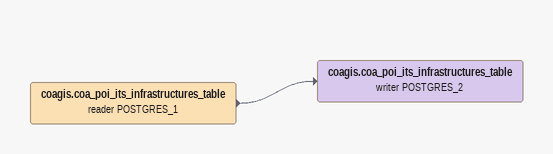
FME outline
coagis.coa_poi_its_infrastructures_table (reader POSTGRES_1)
    -> coagis.coa_poi_its_infrastructures_table (writer POSTGRES_2)
coagis.coa_poi_its_infrastructures_table (writer POSTGRES_2)
